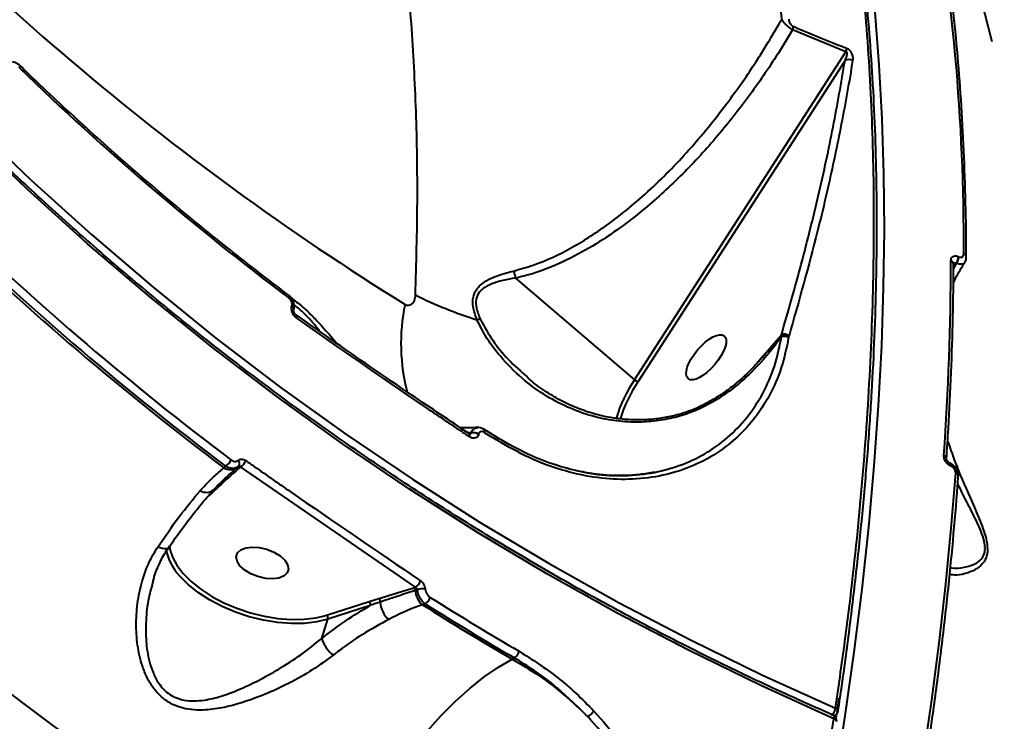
# Model space of a CAD drawing. Header units: millimetres. Extents: x -4153 to 4002, y -5023 to 3197.
# Drawn here: x -670.5 to -508.7, y -1518.8 to -1402 of the extents above; entities that cross this region are included whole.
import ezdxf

# ---------------------------------------------------------------- set-up
doc = ezdxf.new("R2010")
doc.units = ezdxf.units.MM
for name, color, linetype in [('DIKOM_ОБЪЕКТ', 7, 'Continuous'), ('DIKOM_РАЗМЕР_ЗОНА', 7, 'Continuous'), ('DIKOM_РАЗМЕР_ОБЪЕКТА', 7, 'Continuous')]:
    doc.layers.add(name, color=color, linetype=linetype)
doc.styles.add('style1', font='arialbd.ttf', dxfattribs={"width": 0.8})
doc.dimstyles.new('1-50', dxfattribs={"dimtxt": 300, "dimasz": 200, "dimexe": 100, "dimexo": 0, "dimgap": 100, "dimtad": 1, "dimtxsty": 'style1', "dimcen": 200, "dimclrd": 7, "dimclre": 7, "dimclrt": 7, "dimadec": 1, "dimazin": 2, "dimtfac": 1, "dimtmove": 0, "dimatfit": 2, "dimfxl": 0, "dimlwd": 25, "dimlwe": 18, "dimarcsym": 0})

# ---------------------------------------------------------------- blocks, each defined once
blk = doc.blocks.new('*D9')
at = {"layer": 'Defpoints', "color": 0, "transparency": 16777216}
for p in [(2370.19, 1747.32), (-2106.31, -2974.61), (1195.51, -2974.61)]:
    blk.add_point(p, dxfattribs=at)
at = {"layer": 'DIKOM_РАЗМЕР_ОБЪЕКТА', "color": 7, "lineweight": 18, "transparency": 16777216}
for p, q in [((2370.19, 1747.32), (-2206.31, 1747.32)), ((1195.51, -2974.61), (-2206.31, -2974.61))]:
    blk.add_line(p, q, dxfattribs=at)
at = {"layer": 'DIKOM_РАЗМЕР_ОБЪЕКТА', "color": 7, "lineweight": 25, "transparency": 16777216}
blk.add_line((-2106.31, 1547.32), (-2106.31, -2774.61), dxfattribs=at)
at = {"layer": 'DIKOM_РАЗМЕР_ОБЪЕКТА', "color": 7, "transparency": 16777216}
for points in [[(-2139.64, 1547.32), (-2072.98, 1547.32), (-2106.31, 1747.32)], [(-2139.64, -2774.61), (-2072.98, -2774.61), (-2106.31, -2974.61)]]:
    blk.add_solid(points, dxfattribs=at)
at = {"layer": 'DIKOM_РАЗМЕР_ОБЪЕКТА', "color": 7, "transparency": 16777216, "insert": (-2359.48, -612.26), "char_height": 300, "attachment_point": 5, "rotation": 90, "style": 'style1'}
blk.add_mtext('{\\fArial|b0|i0|c204|p34;4700}', dxfattribs=at)
blk = doc.blocks.new('*D10')
at = {"layer": 'Defpoints', "color": 0, "transparency": 16777216}
for p in [(4001.69, -909.96), (-3216.31, -1859.46), (4001.69, -4923)]:
    blk.add_point(p, dxfattribs=at)
at = {"layer": 'DIKOM_РАЗМЕР_ЗОНА', "color": 7, "lineweight": 18, "transparency": 16777216}
for p, q in [((4001.69, -909.96), (4001.69, -5023)), ((-3216.31, -1859.46), (-3216.31, -5023))]:
    blk.add_line(p, q, dxfattribs=at)
at = {"layer": 'DIKOM_РАЗМЕР_ЗОНА', "color": 7, "lineweight": 25, "transparency": 16777216}
blk.add_line((-3016.31, -4923), (3801.69, -4923), dxfattribs=at)
at = {"layer": 'DIKOM_РАЗМЕР_ЗОНА', "color": 7, "transparency": 16777216}
for points in [[(-3016.31, -4889.67), (-3016.31, -4956.33), (-3216.31, -4923)], [(3801.69, -4889.67), (3801.69, -4956.33), (4001.69, -4923)]]:
    blk.add_solid(points, dxfattribs=at)
at = {"layer": 'DIKOM_РАЗМЕР_ЗОНА', "color": 7, "transparency": 16777216, "insert": (392.69, -4669.83), "char_height": 300, "attachment_point": 5, "style": 'style1'}
blk.add_mtext('{\\fArial|b0|i0|c204|p34;7200}', dxfattribs=at)
blk = doc.blocks.new('*D11')
at = {"layer": 'Defpoints', "color": 0, "transparency": 16777216}
for p in [(2631.36, 3197.31), (-3702.81, -4429.79), (2071.05, -4429.79)]:
    blk.add_point(p, dxfattribs=at)
at = {"layer": 'DIKOM_РАЗМЕР_ЗОНА', "color": 7, "lineweight": 18, "transparency": 16777216}
for p, q in [((2631.36, 3197.31), (-3802.81, 3197.31)), ((2071.05, -4429.79), (-3802.81, -4429.79))]:
    blk.add_line(p, q, dxfattribs=at)
at = {"layer": 'DIKOM_РАЗМЕР_ЗОНА', "color": 7, "lineweight": 25, "transparency": 16777216}
blk.add_line((-3702.81, 2997.31), (-3702.81, -4229.79), dxfattribs=at)
at = {"layer": 'DIKOM_РАЗМЕР_ЗОНА', "color": 7, "transparency": 16777216}
for points in [[(-3736.14, 2997.31), (-3669.48, 2997.31), (-3702.81, 3197.31)], [(-3736.14, -4229.79), (-3669.48, -4229.79), (-3702.81, -4429.79)]]:
    blk.add_solid(points, dxfattribs=at)
at = {"layer": 'DIKOM_РАЗМЕР_ЗОНА', "color": 7, "transparency": 16777216, "insert": (-3955.98, -616.24), "char_height": 300, "attachment_point": 5, "rotation": 90, "style": 'style1'}
blk.add_mtext('{\\fArial|b0|i0|c204|p34;7600}', dxfattribs=at)
blk = doc.blocks.new('*D12')
at = {"layer": 'Defpoints', "color": 0, "transparency": 16777216}
for p in [(-1688.31, 690.56), (2486.69, 690.56), (-1688.31, -3442.2)]:
    blk.add_point(p, dxfattribs=at)
at = {"layer": 'DIKOM_РАЗМЕР_ОБЪЕКТА', "color": 7, "lineweight": 18, "transparency": 16777216}
for p, q in [((-1688.31, 690.56), (-1688.31, -3542.2)), ((2486.69, 690.56), (2486.69, -3542.2))]:
    blk.add_line(p, q, dxfattribs=at)
at = {"layer": 'DIKOM_РАЗМЕР_ОБЪЕКТА', "color": 7, "lineweight": 25, "transparency": 16777216}
blk.add_line((2286.69, -3442.2), (-1488.31, -3442.2), dxfattribs=at)
at = {"layer": 'DIKOM_РАЗМЕР_ОБЪЕКТА', "color": 7, "transparency": 16777216}
for points in [[(-1488.31, -3408.87), (-1488.31, -3475.54), (-1688.31, -3442.2)], [(2286.69, -3408.87), (2286.69, -3475.54), (2486.69, -3442.2)]]:
    blk.add_solid(points, dxfattribs=at)
at = {"layer": 'DIKOM_РАЗМЕР_ОБЪЕКТА', "color": 7, "transparency": 16777216, "insert": (399.19, -3189.03), "char_height": 300, "attachment_point": 5, "style": 'style1'}
blk.add_mtext('{\\fArial|b0|i0|c204|p34;4175}', dxfattribs=at)

msp = doc.modelspace()

# ---------------------------------------------------------------- linework, layer by layer
at = {"layer": 'DIKOM_ОБЪЕКТ', "color": 7, "linetype": 'Continuous'}
for p, q in [((-532.952, -1407.339), (-541.835, -1403.706)), ((-568.144, -1461.923), (-532.952, -1407.339)), ((-533.111, -1408.816), (-567.546, -1462.227)), ((-670.472, -1409.588), (-670.48, -1409.58)), ((-515.057, -1443.487), (-514.571, -1442.553)), ((-514.637, -1442.525), (-515.052, -1443.087)), ((-515.044, -1442.639), (-515.045, -1442.614)), ((-514.571, -1442.553), (-514.637, -1442.525)), ((-514.242, -1441.42), (-514.176, -1441.449)), ((-587.949, -1445.006), (-568.144, -1461.923)), ((-625.165, -1449.647), (-625.159, -1449.625)), ((-624.448, -1451.131), (-624.463, -1451.119)), ((-547.826, -1459.221), (-543.696, -1454.447)), ((-544.481, -1455.383), (-543.714, -1454.475)), ((-543.714, -1454.475), (-543.696, -1454.447)), ((-543.67, -1454.773), (-543.714, -1454.475)), ((-542.435, -1454.618), (-542.499, -1454.883)), ((-542.425, -1454.583), (-542.435, -1454.618)), ((-585.987, -1461.443), (-585.853, -1461.566)), ((-554.13, -1465.005), (-555.269, -1465.691)), ((-590.991, -1471.534), (-593.22, -1470.147)), ((-595.324, -1470.753), (-595.831, -1470.763)), ((-595.674, -1470.869), (-595.33, -1470.775)), ((-595.618, -1470.934), (-595.633, -1470.924)), ((-595.33, -1470.775), (-595.324, -1470.753)), ((-594.078, -1470.976), (-594.084, -1470.997)), ((-636.505, -1476.547), (-636.198, -1476.28)), ((-635.422, -1477.555), (-634.206, -1476.482)), ((-634.206, -1476.482), (-634.025, -1476.325)), ((-633.702, -1476.41), (-633.758, -1476.46)), ((-604.601, -1496.423), (-633.702, -1476.41)), ((-515.629, -1475.806), (-515.675, -1475.786)), ((-515.465, -1476.284), (-515.51, -1476.264)), ((-564.77, -1477.307), (-565.129, -1477.36)), ((-637.452, -1479.811), (-638.443, -1480.719)), ((-638.443, -1480.719), (-639.087, -1481.276)), ((-604.858, -1496.506), (-604.601, -1496.423)), ((-619.398, -1501.071), (-612.318, -1498.786)), ((-612.11, -1499.461), (-619.19, -1501.747)), ((-612.318, -1498.786), (-610.666, -1498.286)), ((-602.958, -1499.205), (-603.426, -1499.358)), ((-619.974, -1501.242), (-619.398, -1501.071)), ((-620.183, -1504.948), (-619.19, -1501.747)), ((-588.487, -1508.41), (-588.122, -1508.193)), ((-534.425, -1517.258), (-534.072, -1514.864)), ((-534.259, -1517.035), (-534.257, -1517.022)), ((-535.11, -1517.707), (-535.1, -1517.712)), ((-534.906, -1517.836), (-534.734, -1517.733))]:
    msp.add_line(p, q, dxfattribs=at)
at = {"layer": 'DIKOM_ОБЪЕКТ', "color": 7, "linetype": 'Continuous', "flags": 128}
for points in [[(-534.96, -1518.299), (-547.147, -1512.786), (-559.178, -1506.926), (-571.044, -1500.723), (-582.738, -1494.181), (-594.253, -1487.304), (-605.58, -1480.098), (-616.712, -1472.565), (-627.642, -1464.713), (-638.363, -1456.545), (-648.867, -1448.067), (-659.148, -1439.285), (-669.2, -1430.204), (-679.015, -1420.831), (-688.587, -1411.171), (-697.909, -1401.231), (-706.977, -1391.017), (-715.783, -1380.536), (-724.322, -1369.795), (-732.589, -1358.8), (-740.577, -1347.56), (-748.283, -1336.082)], [(-747.377, -1334.876), (-739.695, -1346.32), (-731.73, -1357.526), (-723.488, -1368.487), (-714.975, -1379.196), (-706.195, -1389.646), (-697.155, -1399.829), (-687.86, -1409.739), (-678.317, -1419.37), (-668.531, -1428.715), (-658.51, -1437.769), (-648.26, -1446.525), (-637.787, -1454.977), (-627.099, -1463.12), (-616.201, -1470.949), (-605.103, -1478.458), (-593.81, -1485.643), (-582.33, -1492.499), (-570.671, -1499.022), (-558.841, -1505.206), (-546.846, -1511.049), (-534.696, -1516.545)], [(-522.389, -1367.894), (-519.686, -1373.403), (-517.105, -1379.313), (-514.709, -1385.498), (-512.502, -1391.954), (-510.484, -1398.673), (-508.659, -1405.651)], [(-528.144, -1400.765), (-527.465, -1409.527), (-526.984, -1418.496), (-526.704, -1427.665), (-526.622, -1437.026), (-526.741, -1446.571), (-527.059, -1456.292), (-527.577, -1466.18), (-528.293, -1476.229), (-529.208, -1486.428), (-530.32, -1496.769), (-531.63, -1507.245), (-533.134, -1517.845), (-534.833, -1528.561)], [(-619.04, -1549.407), (-630.759, -1542.386), (-642.303, -1535.057), (-653.666, -1527.424), (-664.842, -1519.492), (-675.824, -1511.265), (-686.606, -1502.747), (-697.184, -1493.943), (-707.55, -1484.858), (-717.699, -1475.496), (-727.625, -1465.864), (-737.323, -1455.965), (-746.788, -1445.807), (-756.015, -1435.393), (-764.998, -1424.731)], [(-625.626, -1448.346), (-625.593, -1448.219), (-625.58, -1448.105), (-625.586, -1448.007), (-625.611, -1447.927), (-625.656, -1447.868), (-625.665, -1447.86)], [(-624.397, -1451.631), (-624.366, -1451.484), (-624.358, -1451.354), (-624.376, -1451.245), (-624.418, -1451.162), (-624.448, -1451.131)], [(-554.13, -1465.005), (-554.271, -1464.868), (-554.37, -1464.806), (-554.409, -1464.809)], [(-593.139, -1470.663), (-593.114, -1470.531), (-593.107, -1470.412), (-593.118, -1470.31), (-593.147, -1470.228), (-593.194, -1470.167), (-593.219, -1470.148)], [(-595.574, -1471.431), (-595.541, -1471.284), (-595.532, -1471.155), (-595.548, -1471.049), (-595.586, -1470.968), (-595.618, -1470.934)], [(-525.092, -1553.703), (-523.238, -1543.845), (-521.54, -1534.067), (-519.999, -1524.377), (-518.618, -1514.781), (-517.395, -1505.286), (-516.334, -1495.899), (-515.433, -1486.625), (-514.695, -1477.472)], [(-645.666, -1489.839), (-645.705, -1489.885), (-645.875, -1489.998), (-646.107, -1490.058), (-646.394, -1490.062), (-646.726, -1490.009), (-647.091, -1489.902), (-647.478, -1489.744)], [(-627.13, -1491.201), (-626.343, -1491.915), (-625.858, -1492.668), (-625.714, -1493.398), (-625.922, -1494.046), (-626.467, -1494.56), (-627.303, -1494.899), (-628.363, -1495.034), (-629.562, -1494.955), (-630.801, -1494.668), (-631.981, -1494.196), (-633.007, -1493.579), (-633.794, -1492.865), (-634.279, -1492.112), (-634.423, -1491.382), (-634.214, -1490.734), (-633.67, -1490.219), (-632.834, -1489.881), (-631.773, -1489.746), (-630.575, -1489.825), (-629.335, -1490.112), (-628.155, -1490.583), (-627.13, -1491.201)], [(-645.033, -1491.415), (-644.302, -1492.773), (-643.245, -1494.156), (-641.899, -1495.5), (-640.294, -1496.776), (-638.466, -1497.957), (-636.453, -1499.015), (-634.301, -1499.928), (-632.056, -1500.676), (-629.768, -1501.242), (-627.486, -1501.615), (-625.26, -1501.786), (-623.14, -1501.751), (-621.172, -1501.511), (-619.974, -1501.242)], [(-619.19, -1501.747), (-621.019, -1502.2), (-623.049, -1502.448), (-625.236, -1502.484), (-627.53, -1502.308), (-629.884, -1501.924), (-632.244, -1501.339), (-634.559, -1500.568), (-636.778, -1499.626), (-638.854, -1498.535), (-640.74, -1497.318), (-642.394, -1496.002), (-643.782, -1494.616), (-644.227, -1494.085)], [(-619.04, -1549.407), (-617.85, -1546.048), (-616.467, -1542.651), (-614.904, -1539.248), (-613.175, -1535.868), (-611.296, -1532.544), (-609.285, -1529.305), (-607.159, -1526.181), (-604.937, -1523.201), (-602.641, -1520.391), (-600.291, -1517.777), (-597.908, -1515.383), (-595.515, -1513.231), (-593.132, -1511.34), (-590.783, -1509.728), (-588.487, -1508.41)], [(-534.257, -1517.022), (-534.254, -1516.989), (-534.274, -1516.894), (-534.33, -1516.799), (-534.422, -1516.707), (-534.545, -1516.621), (-534.696, -1516.545)], [(-535.1, -1517.712), (-535.093, -1517.715), (-535.026, -1517.775), (-534.978, -1517.867), (-534.95, -1517.988), (-534.944, -1518.134), (-534.96, -1518.299)], [(-534.96, -1518.299), (-534.81, -1518.375), (-534.686, -1518.461), (-534.594, -1518.552), (-534.538, -1518.647), (-534.518, -1518.741), (-534.522, -1518.783)], [(-534.576, -1518.265), (-534.508, -1517.815), (-534.46, -1517.493)]]:
    msp.add_lwpolyline(points, dxfattribs=at)
at = {"layer": 'DIKOM_ОБЪЕКТ', "color": 7, "linetype": 'Continuous'}
for centre, radius, start, end in [((-364.406, -1059.094), 459.181, 221.0724, 238.2067), ((-860.702, -1439.046), 347.34, 359.6769, 10.60482), ((-543.239, -1403.208), 1.49, 340.46007, 3.83639), ((-534.376, -1406.871), 1.499, 341.82014, 5.29163), ((-532.49, -1409.873), 1.226, 58.62084, 120.44684), ((-670.832, -1409.79), 0.413, 325.7348, 29.30517), ((-341.617, -1070.434), 472.736, 225.9184, 233.07438), ((-336.589, -1077.771), 498.971, 225.93927, 233.05351), ((-336.423, -1077.908), 498.563, 225.95425, 233.0386), ((-336.095, -1077.639), 497.607, 225.95551, 233.03763), ((-513.539, -1441.59), 0.61, 6.10291, 73.69378), ((-1008.462, -1440.342), 492.984, 356.02816, 359.79496), ((-515.671, -1442.708), 0.63, 7.18774, 72.45428), ((-516.262, -1441.32), 2.022, 323.44745, 357.16342), ((-516.197, -1441.348), 2.024, 323.46085, 357.15003), ((-575.514, -1455.88), 31.494, 168.08304, 195.20131), ((-575.282, -1389.801), 64.983, 243.1896, 252.9237), ((-625.434, -1450.171), 0.589, 353.05173, 62.92174), ((-625.429, -1450.152), 0.592, 353.82603, 62.83894), ((-594.043, -1453.877), 1.984, 82.08072, 99.29928), ((-543.199, -1455.656), 1.289, 53.66401, 113.57121), ((-543.182, -1455.653), 1.311, 54.69361, 113.08601), ((-547.161, -1475.907), 25.216, 146.31884, 162.56724), ((-547.415, -1475.684), 24.215, 146.23938, 162.65727), ((-567.3, -1461.005), 1.247, 227.429, 258.63957), ((-594.963, -1472.316), 1.585, 56.33604, 103.42296), ((-594.957, -1472.294), 1.584, 56.32781, 103.4312), ((-348.809, -1080.427), 460.414, 237.94904, 238.27604), ((-637.159, -1474.544), 1.985, 298.96896, 339.38099), ((-516.803, -1475.051), 0.579, 4.96821, 75.9344), ((-635.403, -1474.829), 2.04, 237.32075, 305.92289), ((-633.966, -1476.809), 0.406, 59.35666, 126.25548), ((-634.663, -1475.832), 0.807, 322.33409, 40.27838), ((-634.642, -1474.749), 1.909, 299.52863, 341.64312), ((-515.952, -1476.149), 0.457, 345.44099, 52.8772), ((-515.911, -1476.169), 0.46, 345.58985, 51.82948), ((-514.839, -1478.036), 0.583, 5.33782, 75.67046), ((-637.669, -1480.235), 0.477, 62.88449, 97.87765), ((-639.372, -1478.751), 1.897, 237.51287, 308.92958), ((-639.195, -1488.86), 6.373, 185.76285, 203.63507), ((-637.833, -1488.614), 8.415, 191.07418, 220.54909), ((-605.647, -1494.725), 1.994, 301.65603, 341.83121), ((-605.309, -1497.016), 0.682, 3.52332, 48.55336), ((-601.247, -1496.763), 3.389, 183.57784, 229.97788), ((-603.284, -1499.932), 3.227, 84.27295, 107.72435), ((-612.76, -1499.292), 0.672, 345.35466, 48.85079), ((-611.144, -1498.793), 0.697, 351.72135, 46.78469), ((-606.41, -1498.706), 4.048, 182.6584, 229.60404), ((-343.419, -1087.093), 487.408, 237.76128, 239.81468), ((-603.984, -1497.576), 1.925, 302.18756, 343.69612), ((-343.59, -1087.834), 486.311, 237.76867, 239.81249), ((-343.364, -1087.694), 485.19, 237.76845, 239.81242), ((-619.841, -1501.577), 0.672, 345.38079, 48.85023), ((-614.579, -1503.212), 5.867, 197.21413, 230.70618), ((-589.172, -1506.611), 1.899, 303.57002, 345.55769), ((-577.598, -1515.038), 3.354, 299.83607, 323.60021), ((-536.518, -1516.306), 1.839, 308.30351, 352.51529), ((-535.246, -1516.874), 1, 323.08161, 351.5044), ((-535.509, -1518.624), 1, 351.35162, 66.47401), ((-535.042, -1517.213), 0.605, 280.52154, 300.60569), ((-535.246, -1516.874), 1, 300.78835, 323.08161)]:
    msp.add_arc(centre, radius, start, end, dxfattribs=at)
msp.add_ellipse((-556.212, -1458.167), major_axis=(3.012, 3.564), ratio=0.4016192, dxfattribs=at)
for points, knots in [([(-604.592, -1447.799), (-604.449, -1442.603), (-604.163, -1432.21), (-604.419, -1417.163), (-605.183, -1402.555), (-606.551, -1387.97), (-608.58, -1373.558), (-611.33, -1359.45), (-614.761, -1346.035), (-618.888, -1333.394), (-623.713, -1321.599), (-629.071, -1311.026), (-634.909, -1301.664), (-641.151, -1293.437), (-648.007, -1286.216), (-653.538, -1281.261), (-656.959, -1279.069), (-657.71, -1278.589)], [0, 0, 0, 0, 0.0645614, 0.1291231, 0.194327, 0.2595305, 0.3316125, 0.4037493, 0.4758299, 0.5500355, 0.6243025, 0.6985068, 0.7683203, 0.8381868, 0.9079996, 0.9798273, 1, 1, 1, 1]), ([(-534.696, -1516.545), (-534.122, -1512.558), (-532.566, -1501.735), (-530.63, -1484.44), (-529.086, -1464.848), (-528.292, -1445.826), (-528.236, -1427.457), (-528.923, -1409.828), (-530.358, -1393.002), (-532.554, -1377.022), (-535.491, -1361.898), (-539.153, -1347.671), (-543.523, -1334.402), (-548.583, -1322.161), (-554.316, -1310.981), (-560.753, -1300.953), (-567.108, -1292.733), (-571.582, -1288.37), (-573.454, -1286.545)], [0, 0, 0, 0, 0.038024, 0.1032148, 0.1686111, 0.2341116, 0.2996123, 0.3650083, 0.4301991, 0.4953896, 0.5607855, 0.6262861, 0.6917869, 0.757183, 0.8223737, 0.8875635, 0.9529588, 1, 1, 1, 1]), ([(-534.275, -1517.033), (-534.061, -1515.626), (-533.329, -1510.826), (-532.264, -1502.74), (-531.077, -1492.797), (-530.079, -1483.011), (-529.26, -1473.393), (-528.622, -1463.945), (-528.163, -1454.663), (-527.884, -1445.543), (-527.784, -1436.582), (-527.863, -1427.777), (-528.12, -1419.126), (-528.557, -1410.627), (-529.175, -1402.278), (-529.971, -1394.085), (-530.945, -1386.075), (-532.093, -1378.281), (-533.413, -1370.726), (-534.904, -1363.413), (-536.565, -1356.338), (-538.397, -1349.499), (-540.399, -1342.893), (-542.573, -1336.518), (-544.919, -1330.372), (-547.439, -1324.456), (-550.132, -1318.765), (-553, -1313.305), (-556.034, -1308.085), (-559.224, -1303.131), (-562.557, -1298.459), (-566.034, -1294.082), (-569.541, -1290.078), (-571.964, -1287.674), (-573.123, -1286.523)], [0, 0, 0, 0, 0.0133418, 0.0455422, 0.077753, 0.1098193, 0.1417378, 0.1735455, 0.2052789, 0.2369732, 0.2686656, 0.3003848, 0.3321624, 0.3640336, 0.3960347, 0.4282023, 0.4604399, 0.4925789, 0.5245589, 0.556416, 0.5881862, 0.6199059, 0.6516098, 0.6833308, 0.7150951, 0.7469371, 0.7788922, 0.8109945, 0.8432161, 0.8753888, 0.9073699, 0.9392018, 0.9709193, 1, 1, 1, 1]), ([(-535.11, -1517.707), (-537.063, -1516.847), (-542.73, -1514.352), (-552.016, -1510.001), (-562.919, -1504.56), (-573.683, -1498.832), (-584.302, -1492.825), (-594.771, -1486.539), (-605.085, -1479.98), (-615.238, -1473.151), (-625.223, -1466.055), (-635.036, -1458.697), (-644.672, -1451.08), (-654.125, -1443.209), (-663.39, -1435.087), (-672.461, -1426.72), (-681.335, -1418.111), (-690.006, -1409.266), (-698.469, -1400.189), (-706.72, -1390.885), (-714.755, -1381.36), (-722.568, -1371.618), (-730.157, -1361.665), (-737.513, -1351.504), (-743.494, -1342.826), (-746.989, -1337.511), (-748.177, -1335.704)], [0, 0, 0, 0, 0.0228174, 0.0662202, 0.1096236, 0.1530271, 0.1964308, 0.2398337, 0.2832367, 0.3266401, 0.3700427, 0.4134453, 0.4568475, 0.5002494, 0.5436513, 0.5870527, 0.6304542, 0.6738553, 0.7172557, 0.7606562, 0.8040563, 0.8474558, 0.890855, 0.9342543, 0.9776531, 1, 1, 1, 1]), ([(-543.645, -1401.969), (-543.969, -1397.771), (-544.618, -1389.374), (-546.12, -1377.326), (-547.978, -1365.658), (-549.569, -1358.292), (-550.365, -1354.608)], [0, 0, 0, 0, 0.2491229, 0.4982434, 0.7491201, 1, 1, 1, 1]), ([(-512.933, -1441.527), (-512.941, -1439.969), (-512.964, -1435.448), (-513.139, -1428.093), (-513.518, -1419.525), (-514.077, -1411.141), (-514.814, -1402.944), (-515.727, -1394.94), (-516.821, -1387.139), (-517.886, -1380.716), (-518.612, -1376.929), (-518.865, -1375.612)], [0, 0, 0, 0, 0.0652749, 0.1893426, 0.3134172, 0.4374964, 0.5615844, 0.685678, 0.8097761, 0.933881, 1, 1, 1, 1]), ([(-588.333, -1443.826), (-587.213, -1443.517), (-583.829, -1442.583), (-578.426, -1440.01), (-571.725, -1435.645), (-564.925, -1429.927), (-558.178, -1422.872), (-552.476, -1415.7), (-547.626, -1408.719), (-544.972, -1404.219), (-543.645, -1401.969)], [0, 0, 0, 0, 0.05881, 0.1777184, 0.2968169, 0.4509489, 0.6056247, 0.7600461, 0.8800194, 1, 1, 1, 1]), ([(-541.835, -1403.706), (-541.986, -1403.61), (-542.289, -1403.417), (-542.747, -1403.036), (-543.159, -1402.628), (-543.463, -1402.261), (-543.592, -1402.054), (-543.645, -1401.969)], [0, 0, 0, 0, 0.2022129, 0.4043068, 0.6106367, 0.8411315, 1, 1, 1, 1]), ([(-542.473, -1401.926), (-542.456, -1402.056), (-542.425, -1402.284), (-542.281, -1402.612), (-542.111, -1402.848), (-541.933, -1403.015), (-541.813, -1403.077), (-541.752, -1403.108)], [0, 0, 0, 0, 0.31956234, 0.56183072, 0.72792442, 0.86394119, 1, 1, 1, 1]), ([(-541.835, -1403.706), (-542.731, -1405.18), (-545.163, -1409.179), (-549.498, -1415.41), (-554.947, -1422.237), (-560.847, -1428.539), (-566.269, -1433.404), (-571.258, -1437.207), (-575.709, -1440.112), (-580.631, -1442.666), (-584.754, -1444.233), (-587.227, -1444.832), (-587.949, -1445.006)], [0, 0, 0, 0, 0.0783328, 0.2125924, 0.3472648, 0.4817908, 0.6158469, 0.6916652, 0.7820709, 0.8726187, 0.9628097, 1, 1, 1, 1]), ([(-541.752, -1403.108), (-541.213, -1403.337), (-538.518, -1404.48), (-535.559, -1405.683), (-533.134, -1406.635), (-532.884, -1406.733)], [0, 0, 0, 0, 0.1831564, 0.9158706, 1, 1, 1, 1]), ([(-532.884, -1406.733), (-532.795, -1406.775), (-532.615, -1406.859), (-532.368, -1407.076), (-532.135, -1407.369), (-531.92, -1407.802), (-531.805, -1408.324), (-531.836, -1408.662), (-531.851, -1408.826)], [0, 0, 0, 0, 0.1098114, 0.2199904, 0.3257262, 0.4925329, 0.7536959, 1, 1, 1, 1]), ([(-543.696, -1454.447), (-542.563, -1450.506), (-540.296, -1442.624), (-537.454, -1431.098), (-534.992, -1419.781), (-533.738, -1412.471), (-533.111, -1408.816)], [0, 0, 0, 0, 0.2492709, 0.4985402, 0.7492705, 1, 1, 1, 1]), ([(-531.851, -1408.826), (-531.921, -1409.262), (-532.273, -1411.438), (-533.264, -1417.152), (-535.056, -1426.115), (-538.044, -1439.09), (-540.771, -1448.735), (-542.425, -1454.583)], [0, 0, 0, 0, 0.02999, 0.1499514, 0.3900727, 0.6301908, 1, 1, 1, 1]), ([(-533.111, -1408.816), (-533.041, -1408.662), (-532.902, -1408.356), (-532.776, -1407.941), (-532.736, -1407.632), (-532.758, -1407.471), (-532.795, -1407.397), (-532.822, -1407.369), (-532.854, -1407.349), (-532.895, -1407.334), (-532.931, -1407.337), (-532.952, -1407.339)], [0, 0, 0, 0, 0.316981, 0.6271735, 0.7913785, 0.8704792, 0.8978523, 0.9254635, 0.9332702, 0.960322, 1, 1, 1, 1]), ([(-670.486, -1409.588), (-670.644, -1409.457), (-670.957, -1409.198), (-671.395, -1409.043), (-671.629, -1409.074), (-671.666, -1409.079)], [0, 0, 0, 0, 0.46271297, 0.9130749, 1, 1, 1, 1]), ([(-625.668, -1447.857), (-627.359, -1446.577), (-632.265, -1442.86), (-640.251, -1436.509), (-649.562, -1428.726), (-658.681, -1420.687), (-665.62, -1414.26), (-669.514, -1410.51), (-670.48, -1409.579)], [0, 0, 0, 0, 0.1082656, 0.314201, 0.5201389, 0.7260747, 0.9320093, 1, 1, 1, 1]), ([(-515.481, -1442.107), (-515.472, -1442.002), (-515.453, -1441.767), (-515.285, -1441.493), (-515.005, -1441.324), (-514.645, -1441.284), (-514.376, -1441.375), (-514.242, -1441.42)], [0, 0, 0, 0, 0.174195, 0.3896092, 0.5958368, 0.7979408, 1, 1, 1, 1]), ([(-514.176, -1441.449), (-514.087, -1441.479), (-513.91, -1441.539), (-513.674, -1441.514), (-513.492, -1441.402), (-513.385, -1441.224), (-513.373, -1441.073), (-513.368, -1441.005)], [0, 0, 0, 0, 0.2039608, 0.4080841, 0.6134959, 0.8265343, 1, 1, 1, 1]), ([(-516.226, -1475), (-516.117, -1473.341), (-515.801, -1468.53), (-515.417, -1460.676), (-515.118, -1451.528), (-515.07, -1445.579), (-515.046, -1442.629)], [0, 0, 0, 0, 0.1498872, 0.4347591, 0.7196484, 1, 1, 1, 1]), ([(-515.085, -1445.836), (-514.964, -1445.571), (-514.426, -1444.393), (-513.715, -1443.257), (-513.165, -1442.376)], [0, 0, 0, 0, 0.2250305, 1, 1, 1, 1]), ([(-514.637, -1442.525), (-514.676, -1442.513), (-514.723, -1442.499), (-514.82, -1442.502), (-514.931, -1442.538), (-515.01, -1442.614), (-515.052, -1442.654)], [0, 0, 0, 0, 0.2528857, 0.3071007, 0.6347578, 1, 1, 1, 1]), ([(-513.189, -1442.362), (-513.212, -1442.409), (-513.286, -1442.565), (-513.582, -1442.689), (-514.032, -1442.724), (-514.391, -1442.61), (-514.571, -1442.553)], [0, 0, 0, 0, 0.1261652, 0.4167582, 0.7080536, 1, 1, 1, 1]), ([(-513.188, -1442.36), (-513.143, -1442.299), (-512.993, -1442.095), (-512.92, -1441.79), (-512.944, -1441.57), (-512.949, -1441.526)], [0, 0, 0, 0, 0.2584339, 0.8495788, 1, 1, 1, 1]), ([(-594.364, -1451.919), (-594.625, -1451.195), (-595.1, -1449.878), (-595.061, -1448.029), (-594.263, -1446.439), (-592.675, -1445.288), (-590.601, -1444.429), (-589.094, -1444.029), (-588.333, -1443.826)], [0, 0, 0, 0, 0.1672666, 0.3043225, 0.4416713, 0.6370384, 0.8167267, 1, 1, 1, 1]), ([(-588.333, -1443.826), (-588.318, -1443.855), (-588.23, -1444.026), (-588.074, -1444.409), (-587.996, -1444.791), (-587.953, -1444.999)], [0, 0, 0, 0, 0.0844585, 0.5005016, 1, 1, 1, 1]), ([(-587.953, -1444.999), (-587.954, -1444.999), (-588.12, -1445.023), (-589.006, -1445.178), (-590.573, -1445.482), (-592.478, -1446.133), (-593.913, -1447.076), (-594.583, -1448.453), (-594.523, -1450.108), (-594.039, -1451.268), (-593.77, -1451.912)], [0, 0, 0, 0, 0.00027747, 0.04144975, 0.22429814, 0.40657397, 0.58498356, 0.71248848, 0.84045292, 1, 1, 1, 1]), ([(-587.949, -1445.006), (-587.95, -1445.005), (-587.951, -1445.004), (-587.953, -1445.001), (-587.953, -1445), (-587.953, -1444.999)], [0, 0, 0, 0, 0.4522581, 0.8352197, 1, 1, 1, 1]), ([(-624.842, -1450.218), (-624.842, -1450.216), (-624.753, -1450.023), (-624.744, -1449.548), (-624.881, -1448.854), (-625.213, -1448.237), (-625.549, -1447.987), (-625.685, -1447.886)], [0, 0, 0, 0, 0.002267, 0.2508477, 0.5209356, 0.8060146, 1, 1, 1, 1]), ([(-625.159, -1449.625), (-625.155, -1449.612), (-625.127, -1449.51), (-625.11, -1449.295), (-625.163, -1449.019), (-625.272, -1448.755), (-625.418, -1448.524), (-625.562, -1448.401), (-625.626, -1448.346)], [0, 0, 0, 0, 0.03403064, 0.25235197, 0.47068595, 0.59801169, 0.81931202, 1, 1, 1, 1]), ([(-625.219, -1448.348), (-624.476, -1448.907), (-623.22, -1449.851), (-621.524, -1451.527), (-619.795, -1453.38), (-618.511, -1454.874), (-617.741, -1455.785), (-617.673, -1455.865)], [0, 0, 0, 0, 0.2703501, 0.4564232, 0.6474269, 0.9691424, 1, 1, 1, 1]), ([(-606.328, -1449.377), (-606.249, -1449.418), (-606.083, -1449.504), (-605.764, -1449.547), (-605.417, -1449.47), (-604.99, -1449.168), (-604.755, -1448.732), (-604.624, -1448.218), (-604.605, -1447.966), (-604.592, -1447.799)], [0, 0, 0, 0, 0.076734, 0.1605076, 0.3173833, 0.4661387, 0.7625146, 0.8428493, 1, 1, 1, 1]), ([(-624.397, -1451.631), (-624.52, -1451.528), (-624.766, -1451.322), (-625.043, -1450.873), (-625.204, -1450.387), (-625.236, -1449.961), (-625.185, -1449.734), (-625.165, -1449.647)], [0, 0, 0, 0, 0.21828981, 0.4367542, 0.65304243, 0.86574247, 1, 1, 1, 1]), ([(-624.463, -1451.117), (-624.471, -1451.112), (-624.509, -1451.089), (-624.608, -1450.992), (-624.72, -1450.834), (-624.805, -1450.654), (-624.852, -1450.48), (-624.865, -1450.335), (-624.851, -1450.253), (-624.849, -1450.244), (-624.848, -1450.242)], [0, 0, 0, 0, 0.0442213, 0.2036023, 0.3645641, 0.5200547, 0.6585424, 0.803305, 0.9545983, 1, 1, 1, 1]), ([(-624.847, -1450.237), (-624.845, -1450.232), (-624.843, -1450.224), (-624.841, -1450.217), (-624.841, -1450.215)], [0, 0, 0, 0, 0.6998388, 1, 1, 1, 1]), ([(-620.443, -1453.927), (-620.564, -1453.77), (-621.051, -1453.136), (-622.019, -1452.02), (-623.332, -1450.587), (-624.303, -1449.833), (-624.792, -1449.454)], [0, 0, 0, 0, 0.09750296, 0.39214883, 0.69408023, 1, 1, 1, 1]), ([(-595.607, -1470.914), (-598.812, -1468.766), (-606.614, -1463.537), (-616.215, -1456.929), (-622.549, -1452.445), (-624.434, -1451.109)], [0, 0, 0, 0, 0.3287678, 0.8001342, 1, 1, 1, 1]), ([(-595.574, -1471.431), (-596.078, -1471.093), (-598.597, -1469.403), (-608.309, -1462.851), (-617.338, -1456.554), (-624.397, -1451.631)], [0, 0, 0, 0, 0.0517087, 0.2585559, 1, 1, 1, 1]), ([(-555.269, -1465.691), (-556.185, -1466.175), (-558.018, -1467.142), (-561.03, -1468.14), (-564.151, -1468.776), (-567.535, -1469.037), (-571.08, -1468.845), (-574.95, -1468.11), (-578.866, -1466.761), (-582.967, -1464.639), (-586.925, -1461.757), (-590.196, -1458.444), (-592.751, -1455.139), (-593.827, -1452.992), (-594.364, -1451.919)], [0, 0, 0, 0, 0.0646459, 0.1293361, 0.1963561, 0.2634178, 0.3430311, 0.4226915, 0.5180117, 0.6133851, 0.7266765, 0.8399782, 0.9200811, 1, 1, 1, 1]), ([(-593.77, -1451.912), (-593.122, -1453.076), (-591.81, -1455.432), (-589.167, -1458.67), (-587.059, -1460.508), (-585.987, -1461.443)], [0, 0, 0, 0, 0.32439777, 0.6566168, 1, 1, 1, 1]), ([(-542.499, -1454.883), (-542.853, -1456.584), (-543.562, -1459.985), (-545.573, -1464.554), (-548.231, -1468.624), (-551.548, -1472.084), (-555.438, -1474.869), (-559.818, -1476.914), (-564.598, -1478.179), (-569.681, -1478.626), (-574.958, -1478.243), (-580.321, -1477.017), (-585.691, -1475.027), (-589.168, -1473.043), (-590.908, -1472.051)], [0, 0, 0, 0, 0.0836169, 0.1671654, 0.2504171, 0.3338525, 0.4173035, 0.5004864, 0.5837378, 0.6671379, 0.7504559, 0.8333947, 0.9166276, 1, 1, 1, 1]), ([(-579.438, -1476.582), (-578.142, -1476.913), (-575.085, -1477.693), (-570.36, -1477.972), (-565.37, -1477.563), (-560.681, -1476.33), (-556.38, -1474.336), (-552.561, -1471.615), (-549.305, -1468.235), (-546.693, -1464.252), (-544.717, -1459.777), (-544.02, -1456.443), (-543.67, -1454.773)], [0, 0, 0, 0, 0.0757544, 0.1787144, 0.2808758, 0.3837897, 0.4862998, 0.588641, 0.6917394, 0.7940072, 0.8968769, 1, 1, 1, 1]), ([(-543.67, -1454.773), (-544.36, -1455.681), (-546.177, -1458.073), (-548.886, -1460.937), (-551.73, -1463.405), (-553.331, -1464.472), (-554.13, -1465.005)], [0, 0, 0, 0, 0.2319387, 0.6115202, 0.8058851, 1, 1, 1, 1]), ([(-547.768, -1459.161), (-546.971, -1458.27), (-545.858, -1457.025), (-544.785, -1455.746), (-544.481, -1455.383)], [0, 0, 0, 0, 0.716395, 1, 1, 1, 1]), ([(-542.499, -1454.883), (-542.587, -1454.842), (-542.767, -1454.756), (-543.086, -1454.697), (-543.404, -1454.696), (-543.583, -1454.748), (-543.67, -1454.773)], [0, 0, 0, 0, 0.2437368, 0.5000905, 0.7564706, 1, 1, 1, 1]), ([(-546.757, -1458.018), (-546.986, -1458.292), (-547.92, -1459.415), (-549.636, -1461.13), (-551.819, -1463.009), (-553.388, -1464.203), (-554.261, -1464.701), (-554.419, -1464.791)], [0, 0, 0, 0, 0.1046021, 0.4273201, 0.7110698, 0.947781, 1, 1, 1, 1]), ([(-555.559, -1465.474), (-556.209, -1465.831), (-557.529, -1466.556), (-559.676, -1467.389), (-561.955, -1468.026), (-564.362, -1468.446), (-566.896, -1468.634), (-569.523, -1468.572), (-572.2, -1468.242), (-574.884, -1467.625), (-577.561, -1466.714), (-580.215, -1465.509), (-582.799, -1463.983), (-584.705, -1462.668), (-585.68, -1461.791), (-585.89, -1461.601)], [0, 0, 0, 0, 0.0661463, 0.1344697, 0.2033571, 0.2760837, 0.3524009, 0.4323134, 0.5154273, 0.6008887, 0.6886863, 0.7808532, 0.8758027, 0.9731377, 1, 1, 1, 1]), ([(-554.412, -1464.8), (-554.657, -1464.958), (-555.03, -1465.199), (-555.42, -1465.408), (-555.553, -1465.479)], [0, 0, 0, 0, 0.656925, 1, 1, 1, 1]), ([(-555.269, -1465.691), (-555.284, -1465.675), (-555.373, -1465.578), (-555.49, -1465.473), (-555.524, -1465.506), (-555.536, -1465.519)], [0, 0, 0, 0, 0.1048363, 0.6515557, 1, 1, 1, 1]), ([(-594.262, -1469.813), (-594.815, -1469.867), (-595.805, -1469.962), (-596.714, -1469.918), (-597.116, -1469.899)], [0, 0, 0, 0, 0.5584418, 1, 1, 1, 1]), ([(-595.324, -1470.753), (-595.251, -1470.594), (-595.095, -1470.258), (-594.748, -1469.998), (-594.458, -1469.874), (-594.309, -1469.887), (-594.261, -1469.891)], [0, 0, 0, 0, 0.3264162, 0.6866007, 0.8995168, 1, 1, 1, 1]), ([(-593.225, -1470.157), (-593.403, -1470.057), (-593.738, -1469.868), (-594.114, -1469.879), (-594.29, -1469.884)], [0, 0, 0, 0, 0.5324959, 1, 1, 1, 1]), ([(-595.518, -1470.984), (-595.514, -1470.983), (-595.504, -1470.983), (-595.55, -1470.977), (-595.61, -1470.936), (-595.632, -1470.921)], [0, 0, 0, 0, 0.2434989, 0.7187267, 1, 1, 1, 1]), ([(-594.084, -1470.997), (-594.113, -1471.079), (-594.187, -1471.289), (-594.415, -1471.537), (-594.762, -1471.674), (-595.17, -1471.653), (-595.439, -1471.505), (-595.574, -1471.431)], [0, 0, 0, 0, 0.1342517, 0.3470148, 0.5632608, 0.7818003, 1, 1, 1, 1]), ([(-595.55, -1470.985), (-595.515, -1470.974), (-595.434, -1470.951), (-595.36, -1470.87), (-595.339, -1470.801), (-595.33, -1470.775)], [0, 0, 0, 0, 0.3185144, 0.7368557, 1, 1, 1, 1]), ([(-593.139, -1470.663), (-593.14, -1470.662), (-593.225, -1470.607), (-593.402, -1470.534), (-593.624, -1470.527), (-593.822, -1470.596), (-593.985, -1470.732), (-594.048, -1470.897), (-594.078, -1470.976)], [0, 0, 0, 0, 0.0045286, 0.2199454, 0.4356246, 0.5683307, 0.7938552, 1, 1, 1, 1]), ([(-590.908, -1472.051), (-590.893, -1471.964), (-590.863, -1471.789), (-590.896, -1471.618), (-590.959, -1471.573), (-590.983, -1471.556)], [0, 0, 0, 0, 0.3855549, 0.7711538, 1, 1, 1, 1]), ([(-565.129, -1477.36), (-565.942, -1477.495), (-567.551, -1477.764), (-569.942, -1477.892), (-572.26, -1477.849), (-574.75, -1477.614), (-577.754, -1477.104), (-581.524, -1476.083), (-586.051, -1474.359), (-589.235, -1472.544), (-590.954, -1471.564)], [0, 0, 0, 0, 0.1039884, 0.2058409, 0.2906888, 0.3765823, 0.4901714, 0.6312507, 0.8009267, 1, 1, 1, 1]), ([(-516.042, -1472.108), (-515.558, -1473.5), (-514.4, -1476.84), (-512.382, -1481.309), (-510.804, -1484.928), (-509.987, -1487.106), (-509.489, -1488.845), (-509.339, -1490.546), (-509.78, -1492.08), (-510.938, -1493.321), (-512.646, -1494.096), (-514.397, -1494.498), (-515.316, -1494.361), (-515.701, -1494.304)], [0, 0, 0, 0, 0.1288434, 0.3089983, 0.4030421, 0.4506465, 0.4995417, 0.5545238, 0.6058144, 0.683039, 0.7977655, 0.9154371, 1, 1, 1, 1]), ([(-635.302, -1475.243), (-635.17, -1475.324), (-634.905, -1475.488), (-634.489, -1475.525), (-634.206, -1475.432), (-634.076, -1475.332), (-634.048, -1475.311)], [0, 0, 0, 0, 0.30775334, 0.61587078, 0.91914018, 1, 1, 1, 1]), ([(-634.048, -1475.311), (-634.031, -1475.297), (-633.911, -1475.203), (-633.646, -1475.1), (-633.232, -1475.121), (-632.964, -1475.274), (-632.831, -1475.35)], [0, 0, 0, 0, 0.0524208, 0.3650959, 0.6827398, 1, 1, 1, 1]), ([(-515.51, -1476.264), (-515.601, -1476.219), (-515.83, -1476.104), (-516.167, -1475.805), (-516.462, -1475.388), (-516.65, -1474.925), (-516.658, -1474.635), (-516.662, -1474.489)], [0, 0, 0, 0, 0.1407686, 0.3552862, 0.5700002, 0.7849108, 1, 1, 1, 1]), ([(-515.676, -1475.783), (-515.708, -1475.768), (-515.777, -1475.737), (-515.911, -1475.631), (-516.041, -1475.488), (-516.145, -1475.322), (-516.21, -1475.161), (-516.228, -1475.042), (-516.226, -1475.017), (-516.225, -1475.007)], [0, 0, 0, 0, 0.1286477, 0.2794389, 0.4258253, 0.5815981, 0.7369942, 0.8920162, 1, 1, 1, 1]), ([(-640.391, -1480.351), (-639.802, -1479.722), (-638.618, -1478.458), (-637.308, -1477.277), (-636.636, -1476.666), (-636.505, -1476.547)], [0, 0, 0, 0, 0.4439024, 0.8911149, 1, 1, 1, 1]), ([(-633.758, -1476.46), (-634.65, -1477.242), (-635.907, -1478.346), (-637.103, -1479.48), (-637.452, -1479.811)], [0, 0, 0, 0, 0.7088279, 1, 1, 1, 1]), ([(-634.025, -1476.325), (-634.072, -1476.361), (-634.294, -1476.53), (-634.779, -1476.698), (-635.501, -1476.66), (-635.966, -1476.406), (-636.198, -1476.28)], [0, 0, 0, 0, 0.0813748, 0.3857859, 0.6937483, 1, 1, 1, 1]), ([(-633.702, -1476.41), (-633.734, -1476.375), (-633.798, -1476.305), (-633.907, -1476.272), (-633.984, -1476.293), (-634.02, -1476.321), (-634.025, -1476.325)], [0, 0, 0, 0, 0.3344672, 0.6550036, 0.9518242, 1, 1, 1, 1]), ([(-632.831, -1475.35), (-632.34, -1475.695), (-629.889, -1477.416), (-620.286, -1484.123), (-611.019, -1490.414), (-603.753, -1495.347)], [0, 0, 0, 0, 0.0512244, 0.256127, 1, 1, 1, 1]), ([(-514.277, -1477.978), (-514.268, -1477.911), (-514.229, -1477.636), (-514.364, -1477.111), (-514.717, -1476.477), (-515.178, -1476.009), (-515.527, -1475.877), (-515.638, -1475.835)], [0, 0, 0, 0, 0.076604, 0.316353, 0.5826449, 0.8679467, 1, 1, 1, 1]), ([(-514.695, -1477.472), (-514.697, -1477.375), (-514.702, -1477.181), (-514.827, -1476.871), (-515.023, -1476.593), (-515.25, -1476.392), (-515.404, -1476.314), (-515.465, -1476.284)], [0, 0, 0, 0, 0.2142482, 0.42842571, 0.64278808, 0.85769622, 1, 1, 1, 1]), ([(-638.171, -1480.236), (-637.766, -1479.796), (-636.78, -1478.723), (-635.75, -1477.828), (-635.142, -1477.299)], [0, 0, 0, 0, 0.4101921, 1, 1, 1, 1]), ([(-524.647, -1554.151), (-524.298, -1552.338), (-523.283, -1547.081), (-521.735, -1538.443), (-520.06, -1528.273), (-518.56, -1518.204), (-517.234, -1508.242), (-516.083, -1498.395), (-515.126, -1488.842), (-514.558, -1482.065), (-514.299, -1478.521), (-514.259, -1477.982)], [0, 0, 0, 0, 0.0688415, 0.1996563, 0.3304763, 0.4613026, 0.5921311, 0.722966, 0.8538044, 0.9777677, 1, 1, 1, 1]), ([(-515.585, -1493.154), (-515.487, -1493.174), (-514.799, -1493.318), (-513.254, -1493.169), (-511.463, -1492.648), (-510.203, -1491.66), (-509.758, -1490.397), (-509.833, -1489.366), (-510.062, -1488.315), (-510.453, -1487.16), (-511.353, -1485.138), (-512.726, -1482.477), (-513.779, -1480.371), (-514.351, -1479.227)], [0, 0, 0, 0, 0.0269305, 0.1885653, 0.3495528, 0.4522293, 0.5178133, 0.5729254, 0.588042, 0.6520044, 0.7164044, 0.8459018, 1, 1, 1, 1]), ([(-647.478, -1489.744), (-646.298, -1488.034), (-643.903, -1484.563), (-641.553, -1481.693), (-640.398, -1480.359), (-640.391, -1480.351)], [0, 0, 0, 0, 0.49138832, 0.99706066, 1, 1, 1, 1]), ([(-645.657, -1489.845), (-645.097, -1489.04), (-643.906, -1487.328), (-642.092, -1484.911), (-640.241, -1482.602), (-638.932, -1481.047), (-638.266, -1480.335), (-638.183, -1480.246)], [0, 0, 0, 0, 0.2204099, 0.4684698, 0.7169239, 0.9647692, 1, 1, 1, 1]), ([(-618.295, -1507.752), (-619.423, -1508.577), (-621.725, -1510.26), (-624.436, -1511.772), (-627.07, -1513.117), (-629.624, -1514.296), (-633.124, -1515.59), (-636.44, -1516.478), (-639.125, -1516.872), (-641.407, -1516.876), (-643.632, -1516.552), (-646.082, -1515.52), (-648.039, -1513.588), (-649.284, -1511.495), (-650.246, -1509.092), (-650.918, -1506.034), (-651.146, -1502.368), (-650.857, -1498.62), (-650.079, -1495.213), (-648.961, -1492.21), (-647.975, -1490.571), (-647.478, -1489.744)], [0, 0, 0, 0, 0.0713217, 0.145535, 0.151142, 0.2166843, 0.2835506, 0.3372097, 0.3918222, 0.4251646, 0.4591136, 0.5134547, 0.5679423, 0.6040732, 0.6411283, 0.7022447, 0.7649109, 0.8302373, 0.8968706, 0.9479886, 1, 1, 1, 1]), ([(-648.238, -1495.359), (-648.178, -1495.128), (-647.896, -1494.044), (-647.106, -1492.29), (-646.295, -1490.671), (-645.729, -1489.942), (-645.655, -1489.847)], [0, 0, 0, 0, 0.11427291, 0.53691301, 0.93915079, 1, 1, 1, 1]), ([(-648.223, -1495.362), (-648.496, -1496.307), (-649.113, -1498.451), (-649.492, -1501.84), (-649.486, -1505.413), (-649.045, -1508.345), (-648.29, -1510.678), (-647.285, -1512.641), (-645.582, -1514.435), (-643.401, -1515.251), (-641.423, -1515.388), (-639.368, -1515.201), (-636.923, -1514.599), (-633.918, -1513.486), (-630.699, -1511.97), (-627.19, -1509.999), (-623.577, -1507.674), (-621.327, -1505.867), (-620.183, -1504.948)], [0, 0, 0, 0, 0.0609774, 0.1383409, 0.2080979, 0.2792648, 0.3187543, 0.3592196, 0.4167116, 0.4741279, 0.510436, 0.5476693, 0.6085147, 0.6705951, 0.7467694, 0.8242636, 0.9106807, 1, 1, 1, 1]), ([(-603.753, -1495.347), (-603.713, -1495.376), (-603.547, -1495.494), (-603.291, -1495.779), (-603.046, -1496.231), (-602.99, -1496.557), (-602.962, -1496.72)], [0, 0, 0, 0, 0.0964105, 0.3985483, 0.6990114, 1, 1, 1, 1]), ([(-610.666, -1498.286), (-609.23, -1497.86), (-607.277, -1497.28), (-605.364, -1496.668), (-604.858, -1496.506)], [0, 0, 0, 0, 0.7353085, 1, 1, 1, 1]), ([(-604.629, -1496.975), (-604.863, -1497.05), (-606.034, -1497.429), (-607.96, -1498.069), (-609.689, -1498.641), (-610.454, -1498.894)], [0, 0, 0, 0, 0.122285, 0.6114183, 1, 1, 1, 1]), ([(-604.267, -1496.857), (-604.297, -1496.867), (-604.417, -1496.906), (-604.538, -1496.945), (-604.629, -1496.975)], [0, 0, 0, 0, 0.2501853, 1, 1, 1, 1]), ([(-604.267, -1496.857), (-604.279, -1496.804), (-604.305, -1496.696), (-604.409, -1496.552), (-604.516, -1496.466), (-604.584, -1496.431), (-604.601, -1496.423)], [0, 0, 0, 0, 0.2931181, 0.5925707, 0.9004287, 1, 1, 1, 1]), ([(-602.958, -1499.205), (-603.041, -1499.144), (-603.325, -1498.934), (-603.748, -1498.433), (-604.135, -1497.673), (-604.223, -1497.129), (-604.267, -1496.857)], [0, 0, 0, 0, 0.1209887, 0.4144922, 0.7069501, 1, 1, 1, 1]), ([(-602.962, -1496.72), (-602.934, -1496.883), (-602.879, -1497.209), (-602.634, -1497.662), (-602.367, -1497.958), (-602.189, -1498.08), (-602.136, -1498.116)], [0, 0, 0, 0, 0.2927158, 0.5850316, 0.8788607, 1, 1, 1, 1]), ([(-620.183, -1504.948), (-618.49, -1503.663), (-615.802, -1501.624), (-613.107, -1500.045), (-612.11, -1499.461)], [0, 0, 0, 0, 0.6299093, 1, 1, 1, 1]), ([(-610.454, -1498.894), (-610.696, -1498.973), (-611.253, -1499.156), (-611.801, -1499.351), (-612.11, -1499.461)], [0, 0, 0, 0, 0.4352541, 1, 1, 1, 1]), ([(-603.426, -1499.358), (-603.643, -1499.429), (-605.487, -1500.034), (-607.372, -1500.966), (-609.034, -1501.789)], [0, 0, 0, 0, 0.1178563, 1, 1, 1, 1]), ([(-609.034, -1501.789), (-610.51, -1502.591), (-613.239, -1504.074), (-616.344, -1506.244), (-617.94, -1507.479), (-618.295, -1507.752)], [0, 0, 0, 0, 0.4786882, 0.8843807, 1, 1, 1, 1]), ([(-587.333, -1507.084), (-585.18, -1508.463), (-581.918, -1510.55), (-577.826, -1514.063), (-575.874, -1516.04), (-574.898, -1517.029)], [0, 0, 0, 0, 0.492764, 0.7463877, 1, 1, 1, 1]), ([(-588.487, -1508.41), (-586.983, -1509.294), (-584.026, -1511.034), (-579.808, -1514.245), (-577.227, -1516.708), (-575.929, -1517.948)], [0, 0, 0, 0, 0.339546, 0.667762, 1, 1, 1, 1]), ([(-575.929, -1517.948), (-577.818, -1516.099), (-580.679, -1513.3), (-584.848, -1510.205), (-587.031, -1508.864), (-588.122, -1508.193)], [0, 0, 0, 0, 0.4927995, 0.7463959, 1, 1, 1, 1]), ([(-574.898, -1517.029), (-573.438, -1518.668), (-570.746, -1521.69), (-567.344, -1526.654), (-564.524, -1531.598), (-562.164, -1536.783), (-560.309, -1542.145), (-558.974, -1547.616), (-558.175, -1553.144), (-557.963, -1558.659), (-558.274, -1564.113), (-558.958, -1567.617), (-559.3, -1569.367)], [0, 0, 0, 0, 0.11668356, 0.21508513, 0.31379907, 0.41220084, 0.51006306, 0.60822669, 0.70608537, 0.80395388, 0.90213194, 1, 1, 1, 1]), ([(-899.424, -2046.968), (-896.636, -2046.982), (-890.117, -2047.013), (-879.383, -2045.587), (-867.344, -2042.912), (-855.077, -2038.977), (-842.647, -2033.874), (-830.099, -2027.657), (-817.23, -2020.228), (-804.071, -2011.559), (-790.662, -2001.652), (-777.298, -1990.724), (-764.025, -1978.837), (-750.883, -1966.073), (-737.658, -1952.223), (-724.395, -1937.288), (-711.139, -1921.297), (-698.334, -1904.796), (-686.011, -1887.894), (-674.185, -1870.701), (-662.514, -1852.734), (-651.044, -1834.021), (-639.816, -1814.605), (-628.928, -1794.642), (-618.422, -1774.183), (-608.33, -1753.29), (-598.626, -1731.89), (-589.361, -1710.037), (-580.58, -1687.798), (-572.474, -1665.662), (-565.057, -1643.704), (-558.324, -1621.989), (-552.167, -1600.167), (-546.629, -1578.307), (-541.761, -1556.495), (-537.858, -1536.459), (-535.849, -1523.867), (-534.96, -1518.299)], [0, 0, 0, 0, 0.0220395, 0.0515326, 0.0810497, 0.1105429, 0.1392036, 0.1678862, 0.1965469, 0.2260401, 0.2555572, 0.2850503, 0.3137108, 0.3423936, 0.3710543, 0.4005475, 0.4300646, 0.4595577, 0.4871865, 0.5148349, 0.5424636, 0.5708351, 0.5992283, 0.6276, 0.6562607, 0.6849435, 0.7136044, 0.7430974, 0.7726148, 0.8021078, 0.8307687, 0.8594514, 0.8881122, 0.9176053, 0.9471224, 0.9766157, 1, 1, 1, 1]), ([(-560.604, -1569.184), (-560.27, -1567.472), (-559.601, -1564.043), (-559.299, -1558.707), (-559.51, -1553.31), (-560.297, -1547.899), (-561.609, -1542.544), (-563.431, -1537.294), (-565.748, -1532.217), (-568.516, -1527.376), (-571.856, -1522.514), (-574.496, -1519.554), (-575.929, -1517.948)], [0, 0, 0, 0, 0.0977701, 0.195857, 0.2936297, 0.3914578, 0.4895927, 0.5874222, 0.6858961, 0.7846812, 0.8831532, 1, 1, 1, 1])]:
    msp.add_open_spline(points, degree=3, knots=knots, dxfattribs=at)

# ---------------------------------------------------------------- dimensions: what is measured, and where the dimension line sits
at = {"layer": 'DIKOM_РАЗМЕР_ЗОНА'}
dim = msp.add_linear_dim(base=(-3702.81, -4429.789), p1=(2631.356, 3197.305), p2=(2071.052, -4429.789), angle=90, text='{\\fArial|b0|i0|c204|p34;7600}', dimstyle='1-50', dxfattribs=at)
dim.commit()
dim.dimension.update_dxf_attribs({"geometry": '*D11', "text_midpoint": (-3702.81, -616.242), "dimtype": 160})
dim = msp.add_linear_dim(base=(4001.69, -4923), p1=(-3216.31, -1859.463), p2=(4001.69, -909.963), text='{\\fArial|b0|i0|c204|p34;7200}', dimstyle='1-50', dxfattribs=at)
dim.commit()
dim.dimension.update_dxf_attribs({"geometry": '*D10', "text_midpoint": (392.69, -4923), "dimtype": 160})
at = {"layer": 'DIKOM_РАЗМЕР_ОБЪЕКТА'}
dim = msp.add_linear_dim(base=(-2106.31, -2974.611), p1=(2370.191, 1747.316), p2=(1195.51, -2974.611), angle=90, text='{\\fArial|b0|i0|c204|p34;4700}', dimstyle='1-50', dxfattribs=at)
dim.commit()
dim.dimension.update_dxf_attribs({"geometry": '*D9', "text_midpoint": (-2106.31, -612.262), "dimtype": 160})
dim = msp.add_linear_dim(base=(-1688.31, -3442.202), p1=(2486.69, 690.555), p2=(-1688.31, 690.555), text='{\\fArial|b0|i0|c204|p34;<>}', dimstyle='1-50', dxfattribs=at)
dim.commit()
dim.dimension.update_dxf_attribs({"geometry": '*D12', "text_midpoint": (399.19, -3442.202), "dimtype": 160})

doc.saveas('drawing.dxf')
